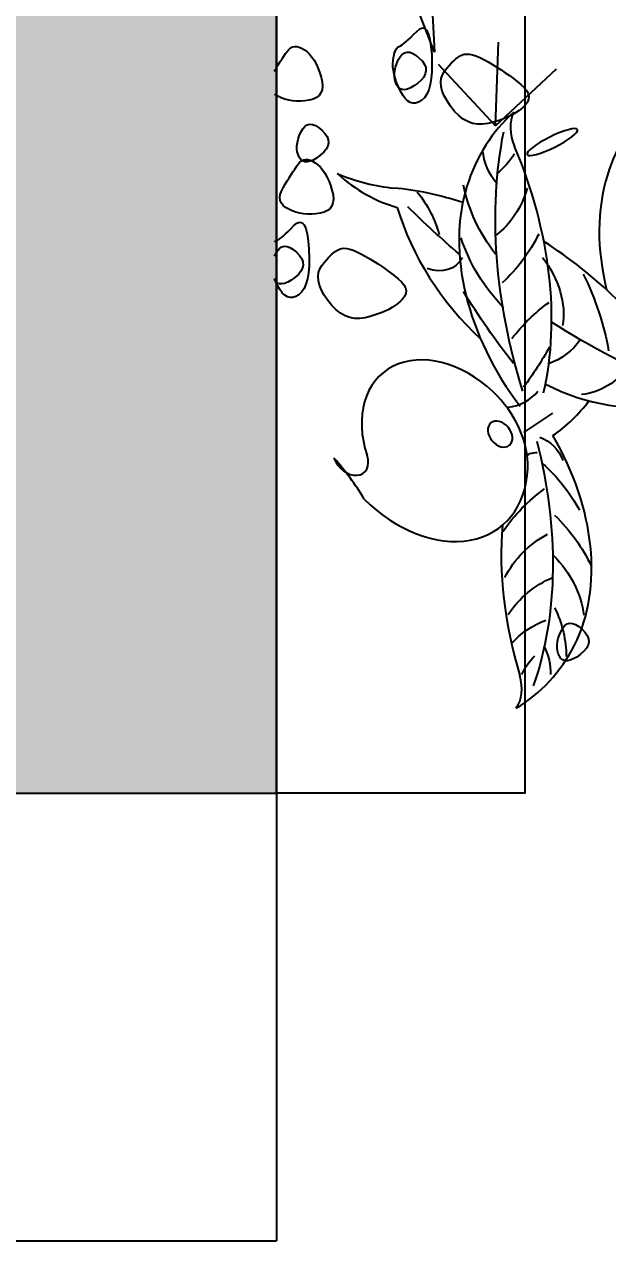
# Model space of a CAD drawing. Header units: millimetres. Extents: x 148889 to 229003, y -70503 to 111106.
# Drawn here: x 214874.5 to 215109.4, y -43744.4 to -43255.1 of the extents above; entities that cross this region are included whole.
import ezdxf

# ---------------------------------------------------------------- set-up
doc = ezdxf.new("R2010")
doc.units = ezdxf.units.MM
doc.header["$PDMODE"] = 3
for name, color, linetype in [('P-原墙线', 7, 'Continuous'), ('P-外部尺寸', 44, 'Continuous'), ('P-活动家具', 3, 'Continuous')]:
    doc.layers.add(name, color=color, linetype=linetype)
doc.styles.add('Arial', font='arial.ttf')
doc.dimstyles.new('1比80', dxfattribs={"dimscale": 80, "dimtxt": 2, "dimasz": 1.25, "dimexe": 1, "dimexo": 1, "dimgap": 0.25, "dimtad": 1, "dimdec": 0, "dimrnd": 0.005, "dimzin": 0, "dimdsep": 46, "dimtxsty": 'Arial', "dimblk": 'ARCHTICK', "dimcen": 0.125, "dimdle": 1, "dimclrd": 44, "dimclre": 44, "dimclrt": 50, "dimadec": 0, "dimazin": 0, "dimtfac": 1, "dimtdec": 0, "dimtix": 1, "dimtmove": 2, "dimatfit": 3, "dimldrblk": 'DOT', "dimfxl": 5, "dimfxlon": 1, "dimtvp": 1, "dimtolj": 1, "dimtzin": 0, "dimarcsym": 0})

# ---------------------------------------------------------------- blocks, each defined once
blk = doc.blocks.new('_ArchTick')
at = {"color": 0, "linetype": 'ByBlock', "const_width": 0.15}
blk.add_lwpolyline([(-0.5, -0.5), (0.5, 0.5)], dxfattribs=at)
blk = doc.blocks.new('*D351')
at = {"layer": 'Defpoints', "color": 0}
for p in [(214675.9467082483, -43424.42358681651), (218361.1731619699, -43424.42358681651), (215774.235667677, -47039.42358681654)]:
    blk.add_point(p, dxfattribs=at)
at = {"layer": 'P-外部尺寸', "color": 44, "lineweight": -2}
for p, q in [((218361.1731619699, -47119.42358681654), (218361.1731619699, -43344.42358681651)), ((217961.1731619699, -43424.42358681651), (218441.1731619699, -43424.42358681651)), ((217961.1731619699, -47039.42358681654), (218441.1731619699, -47039.42358681654))]:
    blk.add_line(p, q, dxfattribs=at)
at = {"layer": 'P-外部尺寸', "color": 44, "lineweight": -2, "xscale": 100, "yscale": 100, "zscale": 100}
for p, rotation in [((218361.1731619699, -43424.42358681651), 90), ((218361.1731619699, -47039.42358681654), 270)]:
    blk.add_blockref('_ArchTick', p, dxfattribs=dict(at, rotation=rotation))
at = {"layer": 'P-外部尺寸', "color": 50, "insert": (218259.4269136752, -45231.92358681649), "char_height": 160, "attachment_point": 5, "rotation": 90, "style": 'Arial'}
blk.add_mtext('\\A1;3615', dxfattribs=at)
blk = doc.blocks.new('_Dot')
at = {"color": 0, "linetype": 'ByBlock', "lineweight": -2}
blk.add_line((-0.5, 0), (-1, 0), dxfattribs=at)
at = {"color": 0, "linetype": 'ByBlock', "const_width": 0.5}
blk.add_lwpolyline([(-0.25, 0, 1), (0.25, 0, 1)], format="xyb", close=True, dxfattribs=at)
blk = doc.blocks.new('*D352')
at = {"layer": 'Defpoints', "color": 0}
for p in [(214675.9467082483, -43194.42358681655), (218361.1731619699, -43194.42358681655), (214675.9467082483, -43424.42358681651)]:
    blk.add_point(p, dxfattribs=at)
at = {"layer": 'P-外部尺寸', "color": 44, "lineweight": -2}
for p, q in [((218361.1731619699, -43194.42358681655), (218361.1731619699, -43094.42358681655)), ((217961.1731619699, -43194.42358681655), (218441.1731619699, -43194.42358681655)), ((218361.1731619699, -43424.42358681651), (218361.1731619699, -43194.42358681655)), ((217961.1731619699, -43424.42358681651), (218441.1731619699, -43424.42358681651)), ((218361.1731619699, -43424.42358681651), (218361.1731619699, -43524.42358681651))]:
    blk.add_line(p, q, dxfattribs=at)
at = {"layer": 'P-外部尺寸', "color": 44, "lineweight": -2, "xscale": 100, "yscale": 100, "zscale": 100}
for p, rotation in [((218361.1731619699, -43194.42358681655), 270), ((218361.1731619699, -43424.42358681651), 90)]:
    blk.add_blockref('_ArchTick', p, dxfattribs=dict(at, rotation=rotation))
at = {"layer": 'P-外部尺寸', "color": 50, "insert": (218259.4269136752, -43309.4235868165), "char_height": 160, "attachment_point": 5, "rotation": 90, "style": 'Arial'}
blk.add_mtext('\\A1;230', dxfattribs=at)
blk = doc.blocks.new('*D353')
at = {"layer": 'Defpoints', "color": 0}
for p in [(215492.6994027508, -39814.42358681653), (218361.1731619699, -39814.42358681653), (214675.9467082483, -43194.42358681655)]:
    blk.add_point(p, dxfattribs=at)
at = {"layer": 'P-外部尺寸', "color": 44, "lineweight": -2}
for p, q in [((218361.1731619699, -43274.42358681655), (218361.1731619699, -39734.42358681653)), ((217961.1731619699, -39814.42358681653), (218441.1731619699, -39814.42358681653)), ((217961.1731619699, -43194.42358681655), (218441.1731619699, -43194.42358681655))]:
    blk.add_line(p, q, dxfattribs=at)
at = {"layer": 'P-外部尺寸', "color": 44, "lineweight": -2, "xscale": 100, "yscale": 100, "zscale": 100}
for p, rotation in [((218361.1731619699, -39814.42358681653), 90), ((218361.1731619699, -43194.42358681655), 270)]:
    blk.add_blockref('_ArchTick', p, dxfattribs=dict(at, rotation=rotation))
at = {"layer": 'P-外部尺寸', "color": 50, "insert": (218259.4269136752, -41504.4235868165), "char_height": 160, "attachment_point": 5, "rotation": 90, "style": 'Arial'}
blk.add_mtext('\\A1;3380', dxfattribs=at)
blk = doc.blocks.new('A$C0E8316F6')
at = {"layer": 'P-活动家具', "color": 252}
for p, q in [((151.7712955164898, 388.3974388982679), (154.4010781290126, 339.4647460446868)), ((154.4010781290126, 339.4647460446868), (137.4878993096645, 383.4838977679756)), ((145.992156391294, 346.5427333577099), (147.2293311894173, 347.806443495414)), ((147.2293311894173, 347.806443495414), (148.4507284763968, 348.8289808020345)), ((148.4507284763968, 348.8289808020345), (149.5382524293964, 349.2228575626505)), ((149.5382524293964, 349.2228575626505), (150.491903048387, 348.9880737771382)), ((150.491903048387, 348.9880737771382), (151.3116803333396, 348.1246294455923)), ((151.3116803333396, 348.1246294455923), (151.9975842842832, 346.6325245679545)), ((141.3410570782726, 342.4189059292185), (142.0666403172363, 342.9510416469202)), ((142.0666403172363, 342.9510416469202), (142.8945418679796, 343.6294922486486)), ((142.8945418679796, 343.6294922486486), (143.8247617305897, 344.4542577343018)), ((143.8247617305897, 344.4542577343018), (144.8572999050375, 345.4253381040689)), ((144.8572999050375, 345.4253381040689), (145.992156391294, 346.5427333577099)), ((151.9975842842832, 346.6325245679545), (152.549614901247, 344.5117591442904)), ((152.549614901247, 344.5117591442904), (152.9677721841435, 341.7623331745126)), ((178.9437542014639, 309.866855698594), (180.16828121859, 343.4487375878307)), ((92.98192570201354, 336.7952015655537), (93.68540866477997, 337.8677389429504)), ((93.68540866477997, 337.8677389429504), (94.3613483615045, 338.8688748846107)), ((94.3613483615045, 338.8688748846107), (95.00974479215802, 339.7986093906802)), ((95.00974479215802, 339.7986093906802), (95.67389445370645, 340.5908092283134)), ((95.67389445370645, 340.5908092283134), (96.397093842912, 341.1793411648323)), ((96.397093842912, 341.1793411648323), (97.17934295989107, 341.5642052001931)), ((97.17934295989107, 341.5642052001931), (98.02064180461457, 341.7454013343304)), ((98.02064180461457, 341.7454013343304), (98.92099037708249, 341.7229295673169)), ((98.92099037708249, 341.7229295673169), (99.88038867723662, 341.4967898991599)), ((99.88038867723662, 341.4967898991599), (100.8988367051352, 341.0669823297867)), ((100.8988367051352, 341.0669823297867), (101.9763344608073, 340.4335068593136)), ((101.9763344608073, 340.4335068593136), (103.050064389623, 339.6181552752096)), ((103.050064389623, 339.6181552752096), (104.0572089369816, 338.6427193651762)), ((104.0572089369816, 338.6427193651762), (104.9977681029122, 337.507199129097)), ((137.8728269600833, 337.3025879734778), (138.0867283517146, 338.3514909922087)), ((138.0867283517146, 338.3514909922087), (138.339996830764, 339.2646163937825)), ((138.339996830764, 339.2646163937825), (138.6326323971443, 340.0419641783374)), ((138.6326323971443, 340.0419641783374), (138.9646350507974, 340.6835343458442)), ((138.9646350507974, 340.6835343458442), (139.3360047918104, 341.1893268962667)), ((139.3360047918104, 341.1893268962667), (139.7467416201835, 341.5593418295321)), ((139.7467416201835, 341.5593418295321), (140.1968455358874, 341.7935791458222)), ((139.8055054234283, 336.3332432903917), (140.5570314314973, 337.6429674017345)), ((140.1968455358874, 341.7935791458222), (140.7177921512048, 342.0330850955215)), ((140.5570314314973, 337.6429674017345), (141.3966166946338, 338.6051729710962)), ((140.7177921512048, 342.0330850955215), (141.3410570782726, 342.4189059292185)), ((141.3966166946338, 338.6051729710962), (142.3242612129543, 339.2198599984622)), ((142.3242612129543, 339.2198599984622), (143.339964986284, 339.487028483687)), ((143.339964986284, 339.487028483687), (144.4437280147977, 339.4066784269744)), ((144.4437280147977, 339.4066784269744), (145.6355502984079, 338.9788098282806)), ((145.6355502984079, 338.9788098282806), (146.9154318370856, 338.2034226874748)), ((146.9154318370856, 338.2034226874748), (148.2833726309182, 337.0805170046442)), ((152.9677721841435, 341.7623331745126), (153.2520561330894, 338.3842466586648)), ((153.2520561330894, 338.3842466586648), (153.3787149273267, 334.8666822527011)), ((163.895948563033, 337.4237028233329), (164.7240661497344, 337.9525081361789)), ((164.7240661497344, 337.9525081361789), (165.5281631412508, 338.3627217530666)), ((165.5281631412508, 338.3627217530666), (166.3843150019529, 338.6262373015852)), ((166.3843150019529, 338.6262373015852), (167.3685971962404, 338.7149484095935)), ((167.3685971962404, 338.7149484095935), (168.4810097241134, 338.6288550769677)), ((168.4810097241134, 338.6288550769677), (169.7215525855427, 338.3679573038244)), ((169.7215525855427, 338.3679573038244), (171.0902257805574, 337.9322550901707)), ((171.0902257805574, 337.9322550901707), (172.5870293091575, 337.3217484358465)), ((89.89256119032507, 331.7910376995424), (90.70621721731732, 333.1491808194842)), ((90.70621721731732, 333.1491808194842), (91.49232997826766, 334.4359225038352)), ((91.49232997826766, 334.4359225038352), (92.2508994731761, 335.6512627524717)), ((92.2508994731761, 335.6512627524717), (92.98192570201354, 336.7952015655537)), ((104.9977681029122, 337.507199129097), (105.8717418873857, 336.2115945671103)), ((105.8717418873857, 336.2115945671103), (106.6791302904312, 334.7559056790487)), ((106.6791302904312, 334.7559056790487), (107.4199333120487, 333.1401324650215)), ((107.4199333120487, 333.1401324650215), (108.0941509521799, 331.3642749249848)), ((137.6091607510461, 334.8291603637335), (137.6982926557248, 336.117907337728)), ((137.6514665584546, 333.4680583304726), (137.6091607510461, 334.8291603637335)), ((137.8252100778627, 332.0346012377995), (137.6514665584546, 333.4680583304726)), ((137.6982926557248, 336.117907337728), (137.8728269600833, 337.3025879734778)), ((138.3877029913128, 332.132308079752), (138.7037067555066, 333.4771720529461)), ((138.7037067555066, 333.4771720529461), (139.1763075662311, 334.8774837898018)), ((139.1763075662311, 334.8774837898018), (139.8055054234283, 336.3332432903917)), ((148.2833726309182, 337.0805170046442), (149.5087082253303, 335.7882236291189)), ((149.5087082253303, 335.7882236291189), (150.3607741658343, 334.5046734101052)), ((150.3607741658343, 334.5046734101052), (150.8395704523136, 333.2298663476613)), ((150.8395704523136, 333.2298663476613), (150.9450970848557, 331.9638024417509)), ((153.3787149273267, 334.8666822527011), (153.3239967463014, 331.6988226126632)), ((178.946089410194, 309.8645231614719), (156.0659843588946, 334.4763709278559)), ((158.4228105433576, 331.7604453291133), (159.3950517013145, 333.0008008183067)), ((159.3950517013145, 333.0008008183067), (160.3432722640573, 334.1225646113671)), ((160.3432722640573, 334.1225646113671), (161.2674722316151, 335.1257367084254)), ((161.2674722316151, 335.1257367084254), (162.1676516039588, 336.0103171094524)), ((162.1676516039588, 336.0103171094524), (163.0438103810593, 336.7763058143391)), ((163.0438103810593, 336.7763058143391), (163.895948563033, 337.4237028233329)), ((172.5870293091575, 337.3217484358465), (174.211963171314, 336.5364373409611)), ((174.211963171314, 336.5364373409611), (175.9650273670559, 335.5763218055654)), ((175.9650273670559, 335.5763218055654), (177.7620129308198, 334.5172676894435)), ((177.7620129308198, 334.5172676894435), (179.5187108969549, 333.4351408522489)), ((178.946089410194, 309.8645231614719), (203.5579371766071, 332.744628212713)), ((179.5187108969549, 333.4351408522489), (181.2351212655194, 332.3299412941342)), ((108.0941509521799, 331.3642749249848), (108.7017832108831, 329.4283330589606)), ((108.7017832108831, 329.4283330589606), (109.1302357079985, 327.5192177165518)), ((138.1303913092997, 330.5287890858381), (137.8252100778627, 332.0346012377995)), ((138.5670102527947, 328.950621874581), (138.1303913092997, 330.5287890858381)), ((138.2254866024305, 329.6089234244937), (138.2282962736208, 330.8428918702921)), ((138.3792739778, 328.4304027424223), (138.2254866024305, 329.6089234244937)), ((138.2282962736208, 330.8428918702921), (138.3877029913128, 332.132308079752)), ((138.6896583997004, 327.3073298240488), (138.3792739778, 328.4304027424223)), ((139.1350669082894, 327.3000996039191), (138.5670102527947, 328.950621874581)), ((149.0220590587996, 328.2180696633586), (147.6345070755924, 326.9869783836039)), ((150.0363413881278, 329.4579040996105), (149.0220590587996, 328.2180696633586)), ((150.6773540634313, 330.7064816923812), (150.0363413881278, 329.4579040996105)), ((150.9450970848557, 331.9638024417509), (150.6773540634313, 330.7064816923812)), ((153.0879015900136, 328.8806677384346), (152.6704294584342, 326.4122176301971)), ((153.3239967463014, 331.6988226126632), (153.0879015900136, 328.8806677384346)), ((156.9223749227531, 327.345313373211), (157.0997826304811, 328.9317302351046)), ((157.0997826304811, 328.9317302351046), (157.5999278373492, 330.4034408870648)), ((157.5999278373492, 330.4034408870648), (158.4228105433576, 331.7604453291133)), ((181.2351212655194, 332.3299412941342), (182.9112440364843, 331.2016690150849)), ((182.9112440364843, 331.2016690150849), (184.5470792098786, 330.0503240150574)), ((184.5470792098786, 330.0503240150574), (186.1426267856441, 328.8759062939935)), ((186.1426267856441, 328.8759062939935), (187.6978867639264, 327.6784158520095)), ((108.664948348538, 323.0742959284617), (107.9263042784587, 322.0201300788249)), ((109.1118182768114, 324.3421991512805), (108.664948348538, 323.0742959284617)), ((109.2669140633079, 325.8238397473106), (109.1118182768114, 324.3421991512805)), ((109.1302357079985, 327.5192177165518), (109.2669140633079, 325.8238397473106)), ((139.1566398680443, 326.2397046693513), (138.6896583997004, 327.3073298240488)), ((139.8345612758421, 325.5772222738815), (139.1350669082894, 327.3000996039191)), ((139.7662265358667, 325.3414672073559), (139.1566398680443, 326.2397046693513)), ((140.5044265559991, 324.7265573671975), (139.7662265358667, 325.3414672073559)), ((140.6654933554237, 323.7819898845992), (139.8345612758421, 325.5772222738815)), ((141.3712399284414, 324.3949751488253), (140.5044265559991, 324.7265573671975)), ((141.5832078901003, 322.1209667518706), (140.6654933554237, 323.7819898845992)), ((142.3666666532226, 324.3467205522247), (141.3712399284414, 324.3949751488253)), ((143.4907067303138, 324.5817935773812), (142.3666666532226, 324.3467205522247)), ((144.7433601597731, 325.1001942243602), (143.4907067303138, 324.5817935773812)), ((146.1246269414842, 325.9019224930962), (144.7433601597731, 325.1001942243602)), ((147.6345070755924, 326.9869783836039), (146.1246269414842, 325.9019224930962)), ((152.0715803515632, 324.2934722877981), (151.2913542694005, 322.5244317112447)), ((152.6704294584342, 326.4122176301971), (152.0715803515632, 324.2934722877981)), ((157.0677047141362, 325.6441903014565), (156.9223749227531, 327.345313373211)), ((157.5357720046886, 323.8283610198778), (157.0677047141362, 325.6441903014565)), ((158.3265767943521, 321.8978255283873), (157.5357720046886, 323.8283610198778)), ((187.6978867639264, 327.6784158520095), (189.2128591445216, 326.4578526890546)), ((189.2128591445216, 326.4578526890546), (190.5308393798186, 325.2335900347389)), ((190.5308393798186, 325.2335900347389), (191.4951229219732, 324.0250011186654)), ((191.4951229219732, 324.0250011186654), (192.1057097710145, 322.8320859409432)), ((91.2758955724712, 321.7081143227406), (90.00642093204078, 322.4541603696198)), ((92.7087967437401, 321.0727764205876), (91.2758955724712, 321.7081143227406)), ((94.18529156764271, 320.5629615778453), (92.7087967437401, 321.0727764205876)), ((95.70538004423724, 320.178669794499), (94.18529156764271, 320.5629615778453)), ((97.26906217352371, 319.9199010705997), (95.70538004423724, 320.178669794499)), ((98.87633795547299, 319.7866554060893), (97.26906217352371, 319.9199010705997)), ((100.5272073901724, 319.7789328010695), (98.87633795547299, 319.7866554060893)), ((102.2216704774764, 319.8967332553657), (100.5272073901724, 319.7789328010695)), ((103.9597272174724, 320.1400567690871), (102.2216704774764, 319.8967332553657)), ((105.5736937129404, 320.5530104991412), (103.9597272174724, 320.1400567690871)), ((106.8958860666025, 321.1797016023556), (105.5736937129404, 320.5530104991412)), ((107.9263042784587, 322.0201300788249), (106.8958860666025, 321.1797016023556)), ((142.543049622851, 320.8007171918216), (141.5832078901003, 322.1209667518706)), ((143.5450185536465, 319.8212412043285), (142.543049622851, 320.8007171918216)), ((144.5891146826034, 319.1825387894278), (143.5450185536465, 319.8212412043285)), ((145.6753380096343, 318.8846099471484), (144.5891146826034, 319.1825387894278)), ((146.8036885347683, 318.9274546774759), (145.6753380096343, 318.8846099471484)), ((147.9741662579472, 319.3110729803811), (146.8036885347683, 318.9274546774759)), ((149.1867711792875, 320.0354648558568), (147.9741662579472, 319.3110729803811)), ((150.3297512120043, 321.1050959006388), (149.1867711792875, 320.0354648558568)), ((151.2913542694005, 322.5244317112447), (150.3297512120043, 321.1050959006388)), ((159.4401190831268, 319.8525838270434), (158.3265767943521, 321.8978255283873)), ((160.8763988710707, 317.6926359157296), (159.4401190831268, 319.8525838270434)), ((191.011090236163, 318.2171626122581), (189.8531936196378, 317.1026161257323)), ((191.8152901595458, 319.3473828370479), (191.011090236163, 318.2171626122581)), ((192.2657933898154, 320.4932768001017), (191.8152901595458, 319.3473828370479)), ((192.1057097710145, 322.8320859409432), (192.3625999269716, 321.6548445013614)), ((192.3625999269716, 321.6548445013614), (192.2657933898154, 320.4932768001017)), ((162.5089382870356, 315.6440126646339), (160.8763988710707, 317.6926359157296)), ((164.2112594599894, 313.9327449438424), (162.5089382870356, 315.6440126646339)), ((165.9833623899322, 312.5588327531368), (164.2112594599894, 313.9327449438424)), ((183.6930561371846, 313.3009440479582), (181.8964100071462, 312.5458905258638)), ((185.3870575634937, 314.134143368894), (183.6930561371846, 313.3009440479582)), ((186.9784142859571, 315.045488488875), (185.3870575634937, 314.134143368894)), ((188.4671263047203, 316.0349794078284), (186.9784142859571, 315.045488488875)), ((189.8531936196378, 317.1026161257323), (188.4671263047203, 316.0349794078284)), ((100.5821367711469, 307.3156945613882), (101.3336627791869, 308.6254186727456)), ((101.3336627791869, 308.6254186727456), (102.1732480423234, 309.5876242421145)), ((102.1732480423234, 309.5876242421145), (103.1008925605856, 310.2023112694733)), ((103.1008925605856, 310.2023112694733), (104.1165963339736, 310.4694797547418)), ((104.1165963339736, 310.4694797547418), (105.2203593625163, 310.3891296980291)), ((105.2203593625163, 310.3891296980291), (106.4121816460975, 309.9612610992554)), ((106.4121816460975, 309.9612610992554), (107.6920631848043, 309.1858739584859)), ((107.6920631848043, 309.1858739584859), (109.0600039786368, 308.0629682757208)), ((167.8252470768348, 311.5222760927572), (165.9833623899322, 312.5588327531368)), ((169.7369135207264, 310.8230749626382), (167.8252470768348, 311.5222760927572)), ((171.7183617215778, 310.461229362656), (169.7369135207264, 310.8230749626382)), ((173.7695916794182, 310.4367392930144), (171.7183617215778, 310.461229362656)), ((175.8906033942476, 310.7496047535242), (173.7695916794182, 310.4367392930144)), ((177.9951836356486, 311.2702208786504), (175.8906033942476, 310.7496047535242)), ((179.997119173262, 311.8689828028437), (177.9951836356486, 311.2702208786504)), ((181.8964100071462, 312.5458905258638), (179.997119173262, 311.8689828028437)), ((99.16433433900238, 303.1147593507485), (99.48033810319612, 304.4596233240009)), ((99.48033810319612, 304.4596233240009), (99.95293891392066, 305.8599350608201)), ((99.95293891392066, 305.8599350608201), (100.5821367711469, 307.3156945613882)), ((109.0600039786368, 308.0629682757208), (110.285339573049, 306.7706749001081)), ((110.285339573049, 306.7706749001081), (111.1374055135238, 305.4871246811235)), ((111.1374055135238, 305.4871246811235), (111.6162018000032, 304.212317618716)), ((111.6162018000032, 304.212317618716), (111.7217284325452, 302.9462537128275)), ((99.00211795017822, 300.5913746955703), (99.00492762131034, 301.8253431413468)), ((99.15590532551869, 299.4128540134989), (99.00211795017822, 300.5913746955703)), ((99.00492762131034, 301.8253431413468), (99.16433433900238, 303.1147593507485)), ((99.46628974738996, 298.2897810950381), (99.15590532551869, 299.4128540134989)), ((109.7986904065183, 299.2005209343479), (108.4111384232237, 297.9694296546804)), ((110.8129727358173, 300.4403553705997), (109.7986904065183, 299.2005209343479)), ((111.453985411179, 301.6889329634723), (110.8129727358173, 300.4403553705997)), ((111.7217284325452, 302.9462537128275), (111.453985411179, 301.6889329634723)), ((98.7625895413803, 293.4101634699909), (99.41098597206292, 294.3398979760459)), ((99.41098597206292, 294.3398979760459), (100.075135633524, 295.1320978137228)), ((99.93327121576294, 297.2221559403697), (99.46628974738996, 298.2897810950381)), ((100.5428578835563, 296.3239184784106), (99.93327121576294, 297.2221559403697)), ((100.075135633524, 295.1320978137228), (100.7983350227587, 295.7206297502125)), ((101.2810579036886, 295.7090086381868), (100.5428578835563, 296.3239184784106)), ((100.7983350227587, 295.7206297502125), (101.5805841397378, 296.1054937855006)), ((102.1478712761309, 295.3774264199019), (101.2810579036886, 295.7090086381868)), ((101.5805841397378, 296.1054937855006), (102.4218829844613, 296.2866899196306)), ((103.1432980009413, 295.3291718232213), (102.1478712761309, 295.3774264199019)), ((102.4218829844613, 296.2866899196306), (103.3222315569292, 296.2642181527262)), ((104.2673380780325, 295.5642448483923), (103.1432980009413, 295.3291718232213)), ((103.3222315569292, 296.2642181527262), (104.2816298570833, 296.0380784845402)), ((105.5199915074627, 296.0826454954149), (104.2673380780325, 295.5642448483923)), ((104.2816298570833, 296.0380784845402), (105.300077885011, 295.6082709151524)), ((105.300077885011, 295.6082709151524), (106.377575640654, 294.974795444723)), ((106.9012582891737, 296.8843737640927), (105.5199915074627, 296.0826454954149)), ((106.377575640654, 294.974795444723), (107.4513055694697, 294.1594438606553)), ((108.4111384232237, 297.9694296546804), (106.9012582891737, 296.8843737640927)), ((107.4513055694697, 294.1594438606553), (108.4584501168283, 293.1840079505419)), ((95.10745839716401, 287.6904694048862), (95.89357115814346, 288.9772110892372)), ((95.89357115814346, 288.9772110892372), (96.6521406530519, 290.1925513378737)), ((96.6521406530519, 290.1925513378737), (97.38316688186023, 291.3364901509194)), ((97.38316688186023, 291.3364901509194), (98.08664984462666, 292.4090275282506)), ((98.08664984462666, 292.4090275282506), (98.7625895413803, 293.4101634699909)), ((108.4584501168283, 293.1840079505419), (109.3990092827298, 292.0484877144991)), ((109.3990092827298, 292.0484877144991), (110.2729830672615, 290.7528831524905)), ((110.2729830672615, 290.7528831524905), (111.0803714702779, 289.2971942644144)), ((111.0803714702779, 289.2971942644144), (111.8211744918663, 287.681421050409)), ((92.73926185545861, 283.4854830709446), (93.4526030771085, 284.902781729259)), ((93.4526030771085, 284.902781729259), (94.29380237017176, 286.332326284908)), ((94.29380237017176, 286.332326284908), (95.10745839716401, 287.6904694048862)), ((111.8211744918663, 287.681421050409), (112.4953921320266, 285.9055635103723)), ((112.4953921320266, 285.9055635103723), (113.1030243907589, 283.9696216443263)), ((113.1030243907589, 283.9696216443263), (113.5314768878161, 282.0605063019393)), ((92.16235763873556, 280.938565444827), (92.30918004267733, 282.164077642803)), ((92.29879464372061, 279.8089464770674), (92.16235763873556, 280.938565444827)), ((92.71849105757428, 278.7752207395533), (92.29879464372061, 279.8089464770674)), ((92.30918004267733, 282.164077642803), (92.73926185545861, 283.4854830709446)), ((113.6681552431255, 280.3651283326762), (113.5130594566581, 278.883487736668)), ((113.5314768878161, 282.0605063019393), (113.6681552431255, 280.3651283326762)), ((93.42144688023836, 277.8373882321539), (92.71849105757428, 278.7752207395533)), ((94.40766211185837, 276.9954489550219), (93.42144688023836, 277.8373882321539)), ((95.677136752347, 276.2494029081208), (94.40766211185837, 276.9954489550219)), ((97.11003792352858, 275.6140650059533), (95.677136752347, 276.2494029081208)), ((98.5865327474894, 275.104250163211), (97.11003792352858, 275.6140650059533)), ((100.1066212240548, 274.7199583799011), (98.5865327474894, 275.104250163211)), ((101.6703033533704, 274.4611896559654), (100.1066212240548, 274.7199583799011)), ((103.2775791353197, 274.327943991535), (101.6703033533704, 274.4611896559654)), ((104.9284485699609, 274.3202213864352), (103.2775791353197, 274.327943991535)), ((106.622911657294, 274.4380218407459), (104.9284485699609, 274.3202213864352)), ((108.3609683973191, 274.6813453544528), (106.622911657294, 274.4380218407459)), ((109.9749348928162, 275.0942990845433), (108.3609683973191, 274.6813453544528)), ((111.2971272464492, 275.720990187765), (109.9749348928162, 275.0942990845433)), ((112.3275454583054, 276.5614186641906), (111.2971272464492, 275.720990187765)), ((113.0661895283847, 277.6155845138637), (112.3275454583054, 276.5614186641906)), ((113.5130594566581, 278.883487736668), (113.0661895283847, 277.6155845138637)), ((96.54830583449802, 268.4137117546343), (97.78548063256312, 269.6774218923165)), ((97.78548063256312, 269.6774218923165), (99.00687791960081, 270.699959198937)), ((99.00687791960081, 270.699959198937), (100.0944018726004, 271.093835959553)), ((100.0944018726004, 271.093835959553), (101.0480524915911, 270.8590521740407)), ((101.0480524915911, 270.8590521740407), (101.8678297765146, 269.9956078425093)), ((101.8678297765146, 269.9956078425093), (102.5537337274873, 268.5035029648934)), ((91.27394159435062, 263.904063492424), (91.89720652147662, 264.2898843261428)), ((91.89720652147662, 264.2898843261428), (92.62278976041125, 264.8220200438154)), ((92.62278976041125, 264.8220200438154), (93.45069131118362, 265.5004706455293)), ((93.45069131118362, 265.5004706455293), (94.38091117379372, 266.3252361312843)), ((94.38091117379372, 266.3252361312843), (95.41344934824156, 267.296316500906)), ((95.41344934824156, 267.296316500906), (96.54830583449802, 268.4137117546343)), ((102.5537337274873, 268.5035029648934), (103.1057643444219, 266.3827375411856)), ((103.1057643444219, 266.3827375411856), (103.5239216273476, 263.6333115714078)), ((89.99975717393681, 263.1572400979203), (90.3028910633584, 263.4303202264709)), ((90.3028910633584, 263.4303202264709), (90.75299497906235, 263.6645575426664)), ((90.3616548666323, 258.2042216872142), (91.11318087470136, 259.5139457986515)), ((90.75299497906235, 263.6645575426664), (91.27394159435062, 263.904063492424)), ((91.11318087470136, 259.5139457986515), (91.9527661378379, 260.4761513680205)), ((91.9527661378379, 260.4761513680205), (92.88041065610014, 261.0908383952992)), ((92.88041065610014, 261.0908383952992), (93.89611442948808, 261.3580068806696)), ((93.89611442948808, 261.3580068806696), (94.99987745797262, 261.2776568239351)), ((94.99987745797262, 261.2776568239351), (96.19169974158285, 260.8497882251613)), ((96.19169974158285, 260.8497882251613), (97.47158128028968, 260.0744010843919)), ((97.47158128028968, 260.0744010843919), (98.83952207412221, 258.9514954015467)), ((103.5239216273476, 263.6333115714078), (103.8082055762643, 260.25522505556)), ((103.8082055762643, 260.25522505556), (103.9348643705307, 256.7376606496036)), ((114.4520980062371, 259.2946812201699), (115.2802155929385, 259.8234865330815)), ((115.2802155929385, 259.8234865330815), (116.0843125844549, 260.2337001499618)), ((116.0843125844549, 260.2337001499618), (116.940464445157, 260.4972156984877)), ((116.940464445157, 260.4972156984877), (117.9247466394154, 260.5859268065178)), ((117.9247466394154, 260.5859268065178), (119.0371591673174, 260.4998334739284)), ((119.0371591673174, 260.4998334739284), (120.2777020287467, 260.238935700705)), ((120.2777020287467, 260.238935700705), (121.6463752237614, 259.8032334870513)), ((121.6463752237614, 259.8032334870513), (123.1431787523325, 259.192726832749)), ((89.99975717393681, 257.3669079578322), (90.3616548666323, 258.2042216872142)), ((98.83952207412221, 258.9514954015467), (100.0648576685344, 257.6592020260359)), ((100.0648576685344, 257.6592020260359), (100.9169236090092, 256.3756518070295)), ((100.9169236090092, 256.3756518070295), (101.3957198954886, 255.1008447445565)), ((101.3957198954886, 255.1008447445565), (101.5012465280597, 253.8347808386679)), ((103.9348643705307, 256.7376606496036), (103.8801461895055, 253.5698010095657)), ((108.9789599865326, 253.6314237260376), (109.9512011444895, 254.8717792152092)), ((109.9512011444895, 254.8717792152092), (110.8994217072322, 255.9935430082915)), ((110.8994217072322, 255.9935430082915), (111.82362167479, 256.9967151053279)), ((111.82362167479, 256.9967151053279), (112.7238010471629, 257.8812955063186)), ((112.7238010471629, 257.8812955063186), (113.5999598242925, 258.6472842113217)), ((113.5999598242925, 258.6472842113217), (114.4520980062371, 259.2946812201699)), ((123.1431787523325, 259.192726832749), (124.7681126144889, 258.4074157378418)), ((124.7681126144889, 258.4074157378418), (126.5211768102599, 257.4473002024679)), ((126.5211768102599, 257.4473002024679), (128.3181623739947, 256.3882460862878)), ((128.3181623739947, 256.3882460862878), (130.0748603401589, 255.3061192491659)), ((130.0748603401589, 255.3061192491659), (131.7912707087235, 254.2009196910512)), ((99.57820850200369, 250.0890480602393), (98.19065651876736, 248.8579567805864)), ((100.5924908312736, 251.3288824965057), (99.57820850200369, 250.0890480602393)), ((101.2335035066644, 252.5774600892983), (100.5924908312736, 251.3288824965057)), ((101.5012465280597, 253.8347808386679), (101.2335035066644, 252.5774600892983)), ((103.6440510332468, 250.7516461354171), (103.2265789016092, 248.2831960270923)), ((103.8801461895055, 253.5698010095657), (103.6440510332468, 250.7516461354171)), ((107.4785243659571, 249.2162917701062), (107.6559320736851, 250.8027086319853)), ((107.6559320736851, 250.8027086319853), (108.1560772805533, 252.2744192839455)), ((108.1560772805533, 252.2744192839455), (108.9789599865326, 253.6314237260376)), ((131.7912707087235, 254.2009196910512), (133.4673934796883, 253.0726474119801)), ((133.4673934796883, 253.0726474119801), (135.1032286530826, 251.9213024118508)), ((135.1032286530826, 251.9213024118508), (136.6987762288773, 250.7468846909105)), ((136.6987762288773, 250.7468846909105), (138.2540362071013, 249.5493942489338)), ((138.2540362071013, 249.5493942489338), (139.7690085877257, 248.3288310859352)), ((90.39071071901708, 247.4482006708058), (89.99975717393681, 248.4111319410877)), ((90.32237597907078, 247.2124456042366), (89.99975717393681, 247.6878305035643)), ((91.06057599920314, 246.5975357641), (90.32237597907078, 247.2124456042366)), ((91.22164279862773, 245.6529682814944), (90.39071071901708, 247.4482006708058)), ((91.9273893716454, 246.2659535457278), (91.06057599920314, 246.5975357641)), ((92.13935733330436, 243.9919451487949), (91.22164279862773, 245.6529682814944)), ((92.92281609642669, 246.2176989491054), (91.9273893716454, 246.2659535457278)), ((94.04685617351788, 246.4527719742982), (92.92281609642669, 246.2176989491054)), ((95.29950960294809, 246.9711726212408), (94.04685617351788, 246.4527719742982)), ((96.68077638468822, 247.7729008899987), (95.29950960294809, 246.9711726212408)), ((98.19065651876736, 248.8579567805864), (96.68077638468822, 247.7729008899987)), ((102.6277297947672, 246.1644506846933), (101.8475037126045, 244.3954101081617)), ((103.2265789016092, 248.2831960270923), (102.6277297947672, 246.1644506846933)), ((107.6238541573694, 247.5151686984391), (107.4785243659571, 249.2162917701062)), ((108.0919214478636, 245.6993394168021), (107.6238541573694, 247.5151686984391)), ((108.8827262375271, 243.7688039252316), (108.0919214478636, 245.6993394168021)), ((139.7690085877257, 248.3288310859352), (141.0869888230227, 247.1045684316196)), ((141.0869888230227, 247.1045684316196), (142.0512723651773, 245.8959795156334)), ((142.0512723651773, 245.8959795156334), (142.6618592142186, 244.7030643378457)), ((142.6618592142186, 244.7030643378457), (142.9187493701756, 243.5258228982639)), ((93.0991990660259, 242.6716955887241), (92.13935733330436, 243.9919451487949)), ((94.10116799687967, 241.692219601231), (93.0991990660259, 242.6716955887241)), ((95.14526412580744, 241.0535171863303), (94.10116799687967, 241.692219601231)), ((96.23148745280923, 240.7555883440655), (95.14526412580744, 241.0535171863303)), ((97.35983797794324, 240.7984330743784), (96.23148745280923, 240.7555883440655)), ((98.53031570115127, 241.1820513772618), (97.35983797794324, 240.7984330743784)), ((99.7429206224624, 241.9064432528176), (98.53031570115127, 241.1820513772618)), ((100.8859006551793, 242.9760742975632), (99.7429206224624, 241.9064432528176)), ((101.8475037126045, 244.3954101081617), (100.8859006551793, 242.9760742975632)), ((109.9962685263308, 241.7235622238659), (108.8827262375271, 243.7688039252316)), ((111.4325483142457, 239.5636143126321), (109.9962685263308, 241.7235622238659)), ((141.5672396793379, 240.0881410091752), (140.4093430628709, 238.973594522613)), ((142.3714396027208, 241.2183612339504), (141.5672396793379, 240.0881410091752)), ((142.8219428329903, 242.364255196946), (142.3714396027208, 241.2183612339504)), ((142.9187493701756, 243.5258228982639), (142.8219428329903, 242.364255196946)), ((113.0650877302396, 237.5149910615582), (111.4325483142457, 239.5636143126321)), ((114.7674089031934, 235.8037233406794), (113.0650877302396, 237.5149910615582)), ((116.5395118331362, 234.4298111500175), (114.7674089031934, 235.8037233406794)), ((134.2492055803887, 235.1719224448534), (132.4525594503211, 234.4168689227663)), ((135.9432070066687, 236.0051217658111), (134.2492055803887, 235.1719224448534)), ((137.5345637291903, 236.9164668857993), (135.9432070066687, 236.0051217658111)), ((139.0232757478952, 237.9059578047672), (137.5345637291903, 236.9164668857993)), ((140.4093430628709, 238.973594522613), (139.0232757478952, 237.9059578047672)), ((118.3813965200388, 233.3932544896816), (116.5395118331362, 234.4298111500175)), ((120.2930629639013, 232.6940533594825), (118.3813965200388, 233.3932544896816)), ((122.2745111647819, 232.3322077595731), (120.2930629639013, 232.6940533594825)), ((124.3257411226223, 232.3077176898878), (122.2745111647819, 232.3322077595731)), ((126.4467528374225, 232.6205831504412), (124.3257411226223, 232.3077176898878)), ((128.5513330788235, 233.141199275633), (126.4467528374225, 232.6205831504412)), ((130.5532686164661, 233.7399611996807), (128.5513330788235, 233.141199275633)), ((132.4525594503211, 234.4168689227663), (130.5532686164661, 233.7399611996807)), ((190.4221562287712, 186.4602941366466), (202.1030610876333, 194.2288919077037)), ((205.3412330558349, 106.588704972979), (206.0927590638748, 107.8984290843364)), ((206.0927590638748, 107.8984290843364), (206.9323443270114, 108.8606346536981)), ((206.9323443270114, 108.8606346536981), (207.8599888452736, 109.4753216810423)), ((207.8599888452736, 109.4753216810423), (208.8756926186616, 109.7424901663326)), ((208.8756926186616, 109.7424901663326), (209.9794556471752, 109.6621401095545)), ((209.9794556471752, 109.6621401095545), (211.1712779307854, 109.2342715108462)), ((211.1712779307854, 109.2342715108462), (212.4511594694923, 108.4588843700767)), ((212.4511594694923, 108.4588843700767), (213.8191002633248, 107.3359786872898)), ((203.9234306236904, 102.3877697623393), (204.239434387855, 103.7326337355262)), ((204.239434387855, 103.7326337355262), (204.7120351985504, 105.1329454724109)), ((204.7120351985504, 105.1329454724109), (205.3412330558349, 106.588704972979)), ((213.8191002633248, 107.3359786872898), (215.044435857737, 106.0436853116989)), ((215.044435857737, 106.0436853116989), (215.8965017981827, 104.7601350927143)), ((215.8965017981827, 104.7601350927143), (216.3752980846912, 103.4853280302195)), ((216.3752980846912, 103.4853280302195), (216.4808247172623, 102.2192641243309)), ((203.7612142348371, 99.86438510716107), (203.7640239059983, 101.0983535528503)), ((203.9150016101776, 98.68586442503147), (203.7612142348371, 99.86438510716107)), ((203.7640239059983, 101.0983535528503), (203.9234306236904, 102.3877697623393)), ((204.2253860320488, 97.56279150665068), (203.9150016101776, 98.68586442503147)), ((214.5577866911772, 98.47353134593868), (213.1702347079408, 97.24244006628578)), ((215.5720690204762, 99.71336578219052), (214.5577866911772, 98.47353134593868)), ((216.2130816958379, 100.9619433749613), (215.5720690204762, 99.71336578219052)), ((216.4808247172623, 102.2192641243309), (216.2130816958379, 100.9619433749613)), ((204.6923675004509, 96.49516635195323), (204.2253860320488, 97.56279150665068)), ((205.3019541682443, 95.59692889002326), (204.6923675004509, 96.49516635195323)), ((206.0401541883766, 94.98201904979942), (205.3019541682443, 95.59692889002326)), ((206.906967560848, 94.65043683141266), (206.0401541883766, 94.98201904979942)), ((207.9023942856002, 94.60218223481206), (206.906967560848, 94.65043683141266)), ((209.0264343627205, 94.83725525998307), (207.9023942856002, 94.60218223481206)), ((210.2790877921507, 95.3556559069475), (209.0264343627205, 94.83725525998307)), ((211.6603545738617, 96.15738417568355), (210.2790877921507, 95.3556559069475)), ((213.1702347079408, 97.24244006628578), (211.6603545738617, 96.15738417568355))]:
    blk.add_line(p, q, dxfattribs=at)
for centre, major_axis, ratio, start_param, end_param in [((316.8723612502217, 233.1217355587723), (-72.73992010880713, 87.6743692781475), 0.7249066119294383, 0.01950010446387784, 0.4400248988583049), ((260.3072558437707, 228.6334544040874), (-72.73992010880713, 87.6743692781475), 0.7249066119294383, 0.01950010446387784, 0.4400248988583049), ((201.1588147636212, 303.9531301050956), (-12.16942728809124, 14.66796857030964), 0.7249066119295746, 0.3074970015858847, 1.175759275288878), ((56.69509428014862, 279.066702971315), (-109.0973689931453, 131.4964740420933), 0.7249066119305376, 3.647680743489901, 4.317351928878782), ((136.7532076656644, 320.8031927325792), (-32.11022150448115, 38.70286650838375), 0.7249066119311652, 1.76071058097917, 2.350366739148537), ((122.0232232719136, 358.3460877031393), (-52.45281611754091, 63.22205967672386), 0.7249066119304634, 2.191708642611407, 2.521319998388414), ((302.5731667248765, 241.8755070293191), (-59.06934967774912, 76.98205698317884), 0.7358273072568139, 0.4813965211576274, 1.03482709476366), ((164.6865788550931, 162.7612423469836), (-87.03699098797183, 104.9068142686404), 0.7249066119304253, -0.8618755314007683, -0.6202726552027753), ((246.0080613183673, 237.3872258746997), (-61.54173582933111, 74.17705250522727), 0.7249066119304931, 0.4400248988579216, 1.513890309317842), ((212.2404514903028, 277.9430398566183), (-57.8521402134489, 69.72993504843342), 0.7249066119303836, 1.040412616454533, 1.752413522156367), ((164.6865788550931, 162.7612423469836), (-87.03699098815989, 104.9068142685935), 0.7249066119302213, 4.577189440569685, 5.134106306330505), ((159.8031562874385, 178.9124659198496), (-26.16158898945165, 31.53290257321651), 0.7249066119302949, -1.40131905737295, 1.076329765219873), ((212.2404514903028, 277.9430398566183), (-57.85214021346113, 69.72993504842236), 0.7249066119305436, 2.116693191010188, 2.782345690340975), ((162.617987145466, 182.642861728651), (-22.0971694506349, 26.6340049799331), 0.7249066119308335, 3.819258977118825, 4.881866249805295), ((172.5434261127666, 226.1814360962017), (-21.14433678558347, 25.48554340873326), 0.7249066119310738, 2.710447221635656, 3.279700131462736), ((129.6597652181226, 280.8773852221639), (-76.68574620151473, 92.43032465244197), 0.7249066119308542, 3.080155235468002, 3.311772868921567), ((135.9252128399094, 158.2963007281796), (-61.54173582936359, 74.17705250519649), 0.7249066119305929, 3.446498729032612, 4.487070924871121), ((120.5436207868624, 176.826359313287), (-5.406487239265203, 6.516509201218422), 0.7249066119091464, 1.113303085612468, 4.217922418720917), ((70.81331242035958, 135.2545116395049), (-52.30374558646205, 63.04238303160403), 0.7249066119282818, 4.509775697313996, 4.761002376115096), ((149.732053610438, 187.3480142577755), (-31.80882637605781, 38.33959105028635), 0.7249066119305442, 1.695264015718823, 3.819258977117924), ((326.1473634844588, 90.42885221340839), (-109.0973689931854, 131.4964740420655), 0.7249066119303573, 0.6363531956116231, 1.04064045187431), ((122.3062629144697, 168.7341118628246), (-72.7399201086811, 87.67436927824738), 0.7249066119322501, 3.02597393464127, 3.446498729034136), ((173.4157810501638, 88.49956647997897), (-12.16942728813776, 14.66796857024423), 0.7249066119305169, 3.313970831754873, 4.182233105460091)]:
    blk.add_ellipse(centre, major_axis=major_axis, ratio=ratio, start_param=start_param, end_param=end_param, dxfattribs=at)
at = {"layer": 'P-活动家具', "color": 252, "extrusion": (0, 0, -1)}
for centre, major_axis, ratio, start_param, end_param in [((201.8441573011805, 303.2870942218578), (10.12884034156831, 5.025478449351517), 0.2000003387446159, 3.141592653589201, 9.424777960768786), ((375.3536390895606, 208.3711914598098), (-147.9333786791931, 178.3060202911605), 0.724906611930367, -1.054529439456392, -0.5330194943908404), ((190.3307314792473, 295.5495568902697), (-12.39880767640834, 14.94444372791018), 0.7249066119292713, 4.704501120773488, 5.501938925009696), ((144.1064180684043, 334.3432407948494), (-35.92111965967612, 43.2961914893554), 0.7249066119378932, 2.898537025596972, 3.163473450450919), ((208.9135208522785, 280.605239063967), (-32.85511367184365, 39.60069469973224), 0.7249066119340016, -1.534012633625548, -0.9140950481852448), ((138.8440123400942, 316.3274769926284), (-41.26643713454338, 49.73897198015732), 0.7249066119290687, 2.686101050299398, 3.171470087853243), ((268.9174633726652, 427.6873168721941), (-171.055862603058, 206.17585010341), 0.7249066119226734, 4.472022185055282, 4.578593196612299), ((151.7080589449324, 267.7738754603197), (-11.55087161025065, 13.92241538798869), 0.7249066119302173, 2.860187470619318, 4.013524697704018), ((178.5798294405686, 243.0524757883104), (-20.92916878378859, 25.22619862507955), 0.7249066119303812, 1.622561040384765, 2.591214371903308), ((284.5714903777698, 130.1040437847478), (-87.7851185686115, 105.8085421458203), 0.7249066119308406, -0.1618554556750715, 0.04776621095918809), ((268.9174633726652, 427.6873168721941), (-171.0558625994654, 206.1758501022733), 0.7249066119308681, 4.076531664891724, 4.295312594153013), ((-8.798161481827265, 390.5512741754501), (-175.1305923844444, 211.0871747674671), 0.7249066119273019, 2.872091210435238, 2.967203317654254), ((196.8132058295014, 244.372204933301), (-30.54472212205439, 36.81594979524651), 0.7249066119302218, 2.9362941369907, 3.568066364983583), ((196.5260413962242, 174.1358088462148), (-7.901649318251875, 9.523960422295419), 0.7249066119308538, 0.8827291342573491, 2.009993714643591), ((197.96695431025, 169.2779388824201), (-6.50665516823889, 7.842555877613413), 0.7249066119309705, -0.1617555304637028, 0.5988240486704028), ((178.682259565423, 123.1920060541161), (-33.5993425630856, 40.49772343687366), 0.7249066119290614, 1.422202095335472, 1.912460714152354), ((242.1440873324173, 81.7239882001013), (-49.14417679599649, 59.23411378309236), 0.7249066119331589, -0.2939298030624347, 0.1479411093871723), ((186.4838597895287, 118.5338916443579), (-21.28735924324782, 25.65793023220799), 0.7249066119317502, 1.448831045590586, 2.29889420777593), ((239.701033563033, 64.47699973521958), (-47.76704806830989, 57.57424266372077), 0.7249066119294919, -0.2155568093906928, 0.2155568093925451), ((172.6025066673756, 108.236764422225), (-26.21382633980093, 31.59586492916797), 0.7249066119304521, 1.900284580569126, 2.438740125303569), ((230.1445673931157, 55.50043828562775), (-41.1350210337453, 49.58057444933148), 0.7249066119283337, -0.1084789260894707, 0.2510035600881082), ((181.1305954870768, 96.19548334559659), (-15.06898521010046, 18.16284334574276), 0.724906611933419, 1.898299169913956, 2.454981702113713), ((221.9639860164025, 65.9812054827853), (-26.14898007849253, 31.51770488951365), 0.7249066119350998, -0.3511292388340905, -0.04341725887546177)]:
    blk.add_ellipse(centre, major_axis=major_axis, ratio=ratio, start_param=start_param, end_param=end_param, dxfattribs=at)
at = {"layer": 'P-活动家具', "color": 252, "extrusion": (0, 0, -0.9999999999999999)}
for centre, major_axis, ratio, start_param, end_param in [((125.8926928233122, 266.7531132363802), (-23.91175189313142, 28.82114473609772), 0.7249066119343778, 1.600032580887428, 2.132795804886109), ((208.8426689924381, 266.4893992919679), (-35.02170334602003, 42.21211333925509), 0.7249066119292875, 4.600019650995662, 5.219793173063501), ((142.2659772015468, 230.7727002294487), (-62.95505921208451, 75.88054951194218), 0.7249066119299046, 1.890776254625419, 2.242455035684865), ((323.7104129058716, 315.839518283894), (-150.5020613220534, 181.4020868027697), 0.7249066119227243, -1.530341268815923, -1.379588008062762), ((175.8530946120154, 258.116070548429), (-32.64877724795362, 39.3519947320568), 0.7249066119281647, 2.960058059072508, 3.397120433109705), ((178.3960359495832, 144.2208887976012), (-30.69003619353085, 36.99109873055111), 0.7249066119332311, 1.355152532243309, 1.855425123964629)]:
    blk.add_ellipse(centre, major_axis=major_axis, ratio=ratio, start_param=start_param, end_param=end_param, dxfattribs=at)
at = {"layer": 'P-活动家具', "color": 252, "extrusion": (0, 0, -0.9999999999999998)}
for centre, major_axis, ratio, start_param, end_param in [((95.74885914090555, 343.7124423051137), (-82.82879587173389, 99.83462210650518), 0.7249066119299195, 2.839665860266525, 3.097243935362374), ((30.91185436962405, 189.2484045968231), (-128.883288498944, 155.3446994825448), 0.7249066119304716, 2.146772178398905, 2.728054799515204), ((279.6889445396664, 58.66663413873175), (-84.77367650146878, 102.1788119584898), 0.7249066119294415, -0.1990894737790256, 0.0494645712043118)]:
    blk.add_ellipse(centre, major_axis=major_axis, ratio=ratio, start_param=start_param, end_param=end_param, dxfattribs=at)
at = {"layer": 'P-活动家具', "color": 252, "extrusion": (0, 0, -1)}
blk.add_ellipse((180.8239237025555, 185.8534400575081), major_axis=(-3.730228302095691, 4.496092560472045), ratio=0.7249066119305053, dxfattribs=at)

msp = doc.modelspace()

# ---------------------------------------------------------------- hatches: boundary and pattern name
at = {"layer": 'P-原墙线'}
h = msp.add_hatch(color=8, dxfattribs=at)
h.dxf.hatch_style = 1
h.paths.add_polyline_path([(214675.9467082484, -39594.42358681655), (214675.9467082483, -39904.42358681652), (215085.9467082483, -39904.42358681653), (215085.9467082483, -39594.42358681656)])
h.paths.add_polyline_path([(214975.9467082484, -43064.42358681653), (214675.9467082483, -43064.42358681653), (214675.9467082483, -43564.42358681652), (214975.9467082483, -43564.42358681652)])
h.paths.add_polyline_path([(215075.9467082483, -46939.42358681655), (214675.9467082483, -46939.42358681653), (214675.9467082484, -47289.42358681654), (215075.9467082483, -47289.42358681653)])
h.paths.add_polyline_path([(216245.9467082484, -47289.42358681653), (216895.9467082483, -47289.42358681653), (216895.9467082483, -46939.42358681654), (216245.9467082483, -46939.42358681654)])
h.paths.add_polyline_path([(210055.9467082483, -49019.42358681654), (210055.9467082484, -49439.42358681654), (210430.9467082483, -49439.42358681654), (210430.9467082484, -49019.42358681654)])
h.paths.add_polyline_path([(212500.9467082483, -50589.42358681654), (212775.9467082483, -50589.42358681655), (212775.9467082484, -50259.42358681654), (212500.9467082483, -50259.42358681653)])
h.paths.add_polyline_path([(216245.9467082483, -50349.42358681654), (216245.9467082484, -50589.42358681654), (216895.9467082483, -50589.42358681655), (216895.9467082483, -50349.42358681653)])
h.paths.add_polyline_path([(204880.9467082483, -48899.42358681653), (204400.9467082483, -48899.42358681653), (204400.9467082483, -49289.42358681653), (204880.9467082483, -49289.42358681653)])
h.paths.add_polyline_path([(203430.9467082483, -46819.42358681653), (203430.9467082483, -46569.42358681654), (202860.9467082483, -46569.42358681653), (202860.9467082483, -46819.42358681653)])
h.paths.add_polyline_path([(202860.9467082483, -43554.42358681653), (202860.9467082483, -43914.42358681655), (203290.9467082483, -43914.42358681653), (203290.9467082483, -43554.42358681655)])
h.paths.add_polyline_path([(207180.9467082483, -43824.42358681655), (207180.9467082483, -43504.42358681655), (206760.9467082483, -43504.42358681655), (206760.9467082483, -43824.42358681655)])
h.paths.add_polyline_path([(209965.9467082484, -43824.42358681654), (210290.9467082484, -43824.42358681654), (210290.9467082483, -43194.42358681655), (209965.9467082483, -43194.42358681654)])
h.paths.add_polyline_path([(209185.9467082483, -39594.42358681656), (208945.9467082483, -39594.42358681656), (208945.9467082483, -39954.42358681656), (209185.9467082483, -39954.42358681656)])
h.paths.add_polyline_path([(207190.9467082483, -40814.42358681654), (207190.9467082483, -40574.42358681655), (206770.9467082483, -40574.42358681654), (206770.9467082483, -40814.42358681656)])
h.paths.add_polyline_path([(204890.9467082484, -40574.42358681656), (204460.9467082483, -40574.42358681655), (204460.9467082483, -40814.42358681656), (204890.9467082483, -40814.42358681655)])

# ---------------------------------------------------------------- linework, layer by layer
for p, q in [((214975.9467082483, -43064.42358681653), (214975.9467082483, -43744.42358681652)), ((214975.9467082483, -43064.42358681739), (214975.9467082483, -43744.42358681739)), ((214675.9467082483, -43744.42358681652), (214975.9467082483, -43744.42358681652))]:
    msp.add_line(p, q, dxfattribs=at)
msp.add_lwpolyline([(214675.9467082483, -43564.42358681652), (214975.9467082483, -43564.42358681652), (214975.9467082483, -43064.42358681653), (214675.9467082483, -43064.42358681653)], close=True, dxfattribs=at)
at = {"layer": 'P-活动家具'}
msp.add_lwpolyline([(214885.9467082483, -42644.42358681739), (215075.9467082483, -42644.42358681739), (215075.9467082483, -43564.42358681652), (214975.9467082483, -43564.42358681653), (214975.9467082483, -43064.42358681653), (214885.9467082483, -43064.42358681653), (214885.9467082483, -42644.42358681739)], dxfattribs=at)

# ---------------------------------------------------------------- block references
msp.add_blockref('A$C0E8316F6', (214885.240491031, -43605.79007027882), dxfattribs=at)

# ---------------------------------------------------------------- dimensions: what is measured, and where the dimension line sits
at = {"layer": 'P-外部尺寸'}
for base, p1, p2, picture, middle in [((218361.1731619699, -39814.42358681653), (214675.9467082483, -43194.42358681655), (215492.6994027508, -39814.42358681653), '*D353', (218259.4269136752, -41504.4235868165)), ((218361.1731619699, -43194.42358681655), (214675.9467082483, -43424.42358681651), (214675.9467082483, -43194.42358681655), '*D352', (218259.4269136752, -43309.4235868165)), ((218361.1731619699, -43424.42358681651), (215774.235667677, -47039.42358681654), (214675.9467082483, -43424.42358681651), '*D351', (218259.4269136752, -45231.92358681649))]:
    dim = msp.add_linear_dim(base=base, p1=p1, p2=p2, angle=90, dimstyle='1比80', dxfattribs=at)
    dim.commit()
    dim.dimension.update_dxf_attribs({"geometry": picture, "text_midpoint": middle})

doc.saveas('drawing.dxf')
